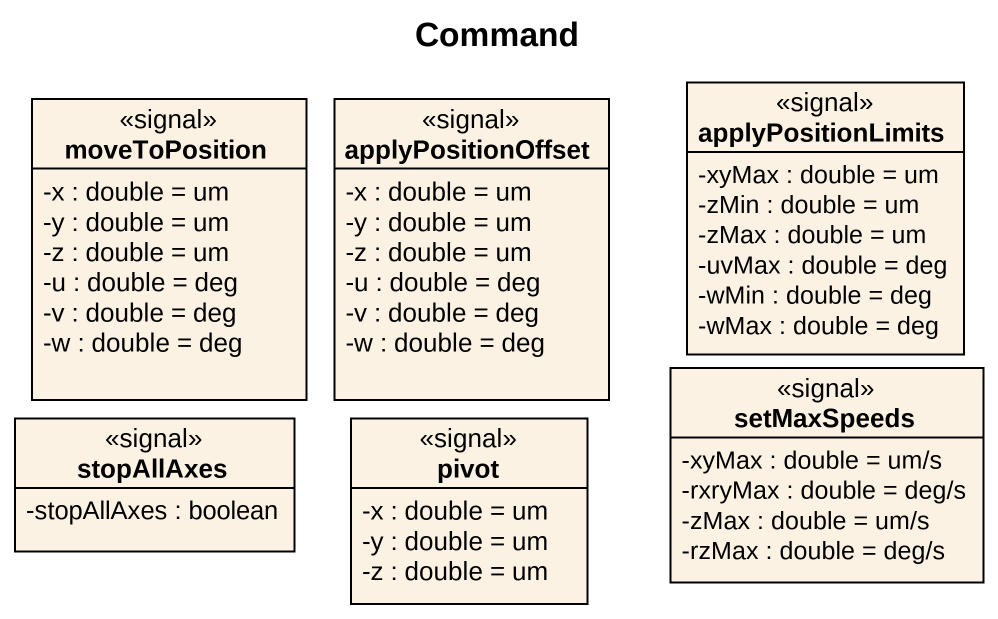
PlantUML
@startuml
title Command
hide circle
hide empty members
skinparam classAttributeIconSize 0
class moveToPosition <<signal>> {
  -x : double = um
  -y : double = um
  -z : double = um
  -u : double = deg
  -v : double = deg
  -w : double = deg
}
class applyPositionOffset <<signal>> {
  -x : double = um
  -y : double = um
  -z : double = um
  -u : double = deg
  -v : double = deg
  -w : double = deg
}
class applyPositionLimits <<signal>> {
  -xyMax : double = um
  -zMin : double = um
  -zMax : double = um
  -uvMax : double = deg
  -wMin : double = deg
  -wMax : double = deg
}
class stopAllAxes <<signal>> {
  -stopAllAxes : boolean
}
class pivot <<signal>> {
  -x : double = um
  -y : double = um
  -z : double = um
}
class setMaxSpeeds <<signal>> {
  -xyMax : double = um/s
  -rxryMax : double = deg/s
  -zMax : double = um/s
  -rzMax : double = deg/s
}
@enduml
